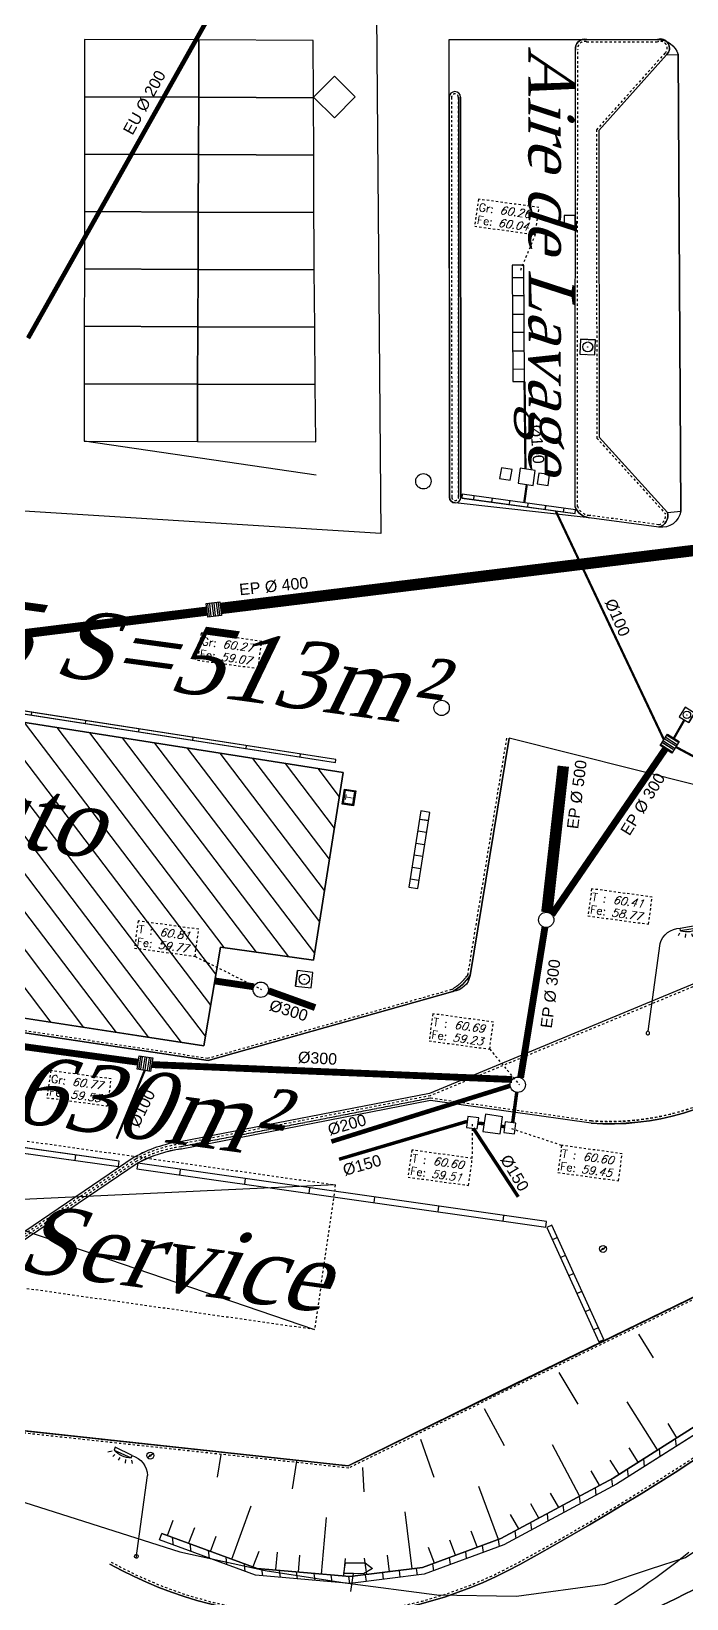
# Model space of a CAD drawing. Header units: metres. Extents: x 19 to 585, y 0 to 337.
# Drawn here: x 402.6 to 431.3, y 74.3 to 142.8 of the extents above; entities that cross this region are included whole.
import ezdxf
from ezdxf.enums import TextEntityAlignment as Align

# ---------------------------------------------------------------- set-up
doc = ezdxf.new("R2010")
doc.units = ezdxf.units.M
doc.header["$LTSCALE"] = 0.01
doc.linetypes.add('CACHE', pattern=[0.375, 0.25, -0.125])
doc.linetypes.add('FANTOME', pattern=[2.5, 1.25, -0.25, 0.25, -0.25, 0.25, -0.25])
for name, color, linetype in [('BATIMENTS', 1, 'Continuous'), ('DIA', 12, 'Continuous'), ('ECLAIRAGE', 2, 'Continuous'), ('HACHURES', 7, 'Continuous'), ('PARCELLES', 240, 'Continuous'), ('PARKINGS', 4, 'Continuous'), ('RESEAUX-EU-EP', 131, 'FANTOME'), ('SIGNALETIQUE', 2, 'Continuous'), ('TALUS', 2, 'Continuous'), ('Tempo_Doublon_Point', 7, 'Continuous'), ('TEXTES', 6, 'Continuous'), ('VOIRIES', 7, 'Continuous'), ('VOIRIES_temp', 7, 'Continuous')]:
    doc.layers.add(name, color=color, linetype=linetype)
doc.layers.add('CONTOURS', color=10, linetype='Continuous', plot=False)
doc.layers.add('CONTOURS3', color=40, linetype='Continuous', plot=False)
doc.styles.add('2', font='times.ttf', dxfattribs={"oblique": 18})
doc.styles.add('9', font='arial.ttf')
doc.styles.add('ROMANC', font='romanc')
doc.styles.add('ROMAND', font='romand')
doc.styles.add('ROMANS', font='romans')

# ---------------------------------------------------------------- blocks, each defined once
blk = doc.blocks.new('25')
for p, q in [((0.08, 0.06), (0.38, 0.32)), ((-0.08, -0.06), (-0.38, -0.32))]:
    blk.add_line(p, q)
for radius in [0.5, 0.1]:
    blk.add_circle((0, 0), radius)
blk = doc.blocks.new('14')
for p, q in [((0.105, 0.947), (0.105, 0.053)), ((0.263, 0.053), (0.263, 0.947)), ((0.421, 0.947), (0.421, 0.053)), ((0.579, 0.053), (0.579, 0.947)), ((0.737, 0.947), (0.737, 0.053)), ((0.895, 0.053), (0.895, 0.947))]:
    blk.add_line(p, q)
blk.add_lwpolyline([(1, 1), (1, 0), (0, 0), (0, 1)], close=True)
blk = doc.blocks.new('29')
at = {"color": 0}
for p, q in [((0.335, 0.963), (0.372, 0.947)), ((0.157, 0.905), (0.147, 0.879)), ((0.209, 0.905), (0.209, 0.874)), ((0.262, 0.916), (0.272, 0.89)), ((0.309, 0.937), (0.325, 0.916))]:
    blk.add_line(p, q, dxfattribs=at)
at = {"color": 0, "flags": 128}
blk.add_lwpolyline([(0.157, 0.947), (0.314, 1), (0.319, 0.974), (0.162, 0.926)], close=True, dxfattribs=at)
blk.add_lwpolyline([(0, 0.016), (0, 0.79, -0.333334), (0.157, 0.947)], format="xyb", dxfattribs=at)
at = {"color": 0}
for centre, radius, start, end in [((0.193, 1.11), 0.186, 260.531, 312.868), ((0, 0), 0.016, 89.996, 269.996), ((0, 0), 0.016, 270.004, 90.004)]:
    blk.add_arc(centre, radius, start, end, dxfattribs=at)
blk = doc.blocks.new('116')
blk.add_circle((0, 0), 0.5)
blk = doc.blocks.new('12')
blk.add_lwpolyline([(0, 0), (1, 0), (1, 1), (0, 1)], close=True)
blk = doc.blocks.new('18')
at = {"linetype": 'ByBlock'}
for p, q in [((0, 0), (0, 0.375)), ((1, 0), (1, 0.375))]:
    blk.add_line(p, q, dxfattribs=at)
at = {"flags": 128}
for points in [[(0, 0), (0, 1)], [(1, 0), (1, 1)]]:
    blk.add_lwpolyline(points, dxfattribs=at)
blk.add_lwpolyline([(0, 0), (1, 0), (1, 1), (0, 1)], close=True)
for radius in [0.33, 0.0125]:
    blk.add_circle((0.5, 0.5), radius)
blk = doc.blocks.new('22')
for points in [[(0, 1), (0, 0), (1, 0), (1, 1)], [(0.06, 0.89), (0.06, 0.11), (0.94, 0.11), (0.94, 0.89)]]:
    blk.add_lwpolyline(points, close=True)
at = {"style": 'ROMAND', "width": 0.9}
blk.add_text('T', height=0.6, dxfattribs=at).set_placement((0.5, 0.49), align=Align.MIDDLE)
blk = doc.blocks.new('11185$0$CAND_LABRE_1-20', base_point=(70, 3))
for p, q in [((100, 162), (98, 157)), ((100, 170), (130, 180)), ((101, 166), (100, 170)), ((131, 175), (101, 166)), ((110, 162), (110, 156)), ((120, 164), (122, 159)), ((129, 168), (132, 164)), ((130, 180), (131, 175)), ((134, 173), (141, 170)), ((70, 0), (70, 140))]:
    blk.add_line(p, q)
for centre, radius, start, end in [((105, 135), 35.355, 98.13, 171.87), ((106.842, 201.026), 35.51, 260.531, 312.868), ((70, 3), 3, 90, 270), ((70, 3), 3, 270, 90)]:
    blk.add_arc(centre, radius, start, end)
blk = doc.blocks.new('11185$0$SYP_00999')
for p, q in [((-0.25, 0.625), (-0.187, 1)), ((0.093, 0.625), (-0.25, 0.625)), ((-0.187, 1), (0.5, 1)), ((0, 0), (0.093, 0.625)), ((0.437, 0.625), (0.093, 0.625)), ((0.75, 0.812), (0.437, 0.625)), ((0.5, 1), (0.75, 0.812))]:
    blk.add_line(p, q)
blk = doc.blocks.new('Ct2')
blk.add_lwpolyline([(0, 0), (2.673, 0), (2.673, 1.195), (0, 1.195)], close=True)
at = {"style": 'ROMANC'}
for s, p in [('T :', (0.068, 0.678)), ('Fe:', (0.068, 0.12))]:
    blk.add_text(s, height=0.35, dxfattribs=at).set_placement(p)
at = {"style": 'ROMANS', "oblique": 18, "flags": 4}
for tag, p in [('TAMPON', (0.996, 0.678)), ('FE', (0.996, 0.118))]:
    blk.add_attdef(tag, p, '', height=0.35, dxfattribs=at)
blk = doc.blocks.new('Gt2')
blk.add_lwpolyline([(0, 0), (2.673, 0), (2.673, 1.195), (0, 1.195)], close=True)
at = {"style": 'ROMANC'}
for s, p in [('Gr:', (0.068, 0.678)), ('Fe:', (0.068, 0.12))]:
    blk.add_text(s, height=0.35, dxfattribs=at).set_placement(p)
at = {"style": 'ROMANS', "oblique": 18, "flags": 4}
for tag, p in [('TAMPON', (0.996, 0.678)), ('FE', (0.996, 0.118))]:
    blk.add_attdef(tag, p, '', height=0.35, dxfattribs=at)

msp = doc.modelspace()

# ---------------------------------------------------------------- hatches: boundary and pattern name
at = {"layer": 'HACHURES'}
h = msp.add_hatch(dxfattribs=at)
h.set_pattern_fill('_USER', color=256, angle=127.23401, style=0, pattern_type=0)
h.set_pattern_definition([(127.23401086, (48295.0689, -734406.4977), (-0.7961708868, -0.6050718296), [])])
h.paths.add_polyline_path([(396.5, 113.498), (397.119, 117.44), (380.921, 119.972), (379, 107.725), (394.904, 105.236), (394.264, 100.892), (410.181, 98.44), (410.9, 102.763), (414.975, 102.186), (416.269, 110.393)])

# ---------------------------------------------------------------- linework, layer by layer
at = {"layer": 'BATIMENTS'}
msp.add_lwpolyline([(410.181, 98.44), (394.264, 100.892), (394.904, 105.236), (379, 107.725), (380.921, 119.972), (397.119, 117.44), (396.5, 113.498), (416.269, 110.393), (414.975, 102.186), (410.9, 102.763)], close=True, dxfattribs=at)
at = {"layer": 'BATIMENTS', "linetype": 'CACHE'}
msp.add_lwpolyline([(415.012, 86.032), (381.737, 90.76), (382.648, 97.089), (415.923, 92.361)], close=True, dxfattribs=at)
at = {"layer": 'CONTOURS'}
msp.add_lwpolyline([(341.639, 173.882), (356.348, 173.882), (356.348, 184.183), (387.119, 184.183), (476.155, 172.831), (475.992, 168.614), (490.278, 167.803), (490.278, 138.125), (454.624, 119.148), (435.114, 119.21), (434.5, 145.519), (417.707, 145.314), (417.912, 120.848), (380.916, 123.165), (375.615, 92.26), (310.379, 94.419)], dxfattribs=at)
at = {"layer": 'CONTOURS3'}
msp.add_lwpolyline([(341.639, 173.882), (356.348, 173.882), (356.348, 184.183), (387.119, 184.183), (476.155, 172.831), (475.992, 168.614), (490.278, 167.803), (490.278, 138.125), (454.624, 119.148), (435.114, 119.21), (434.5, 145.519), (417.707, 145.314), (417.912, 120.848), (380.916, 123.165), (375.615, 92.26), (310.379, 94.419)], dxfattribs=at)
msp.add_lwpolyline([(420.899, 142.456), (430.009, 142.462, -0.328524), (430.911, 141.799), (431.034, 121.825, -0.41118), (430.067, 121.133), (427.018, 121.542), (421.164, 122.191, -0.407824), (420.913, 122.435)], format="xyb", close=True, dxfattribs=at)
msp.add_lwpolyline([(410.181, 98.44), (394.264, 100.892), (394.904, 105.236), (379, 107.725), (380.921, 119.972), (397.119, 117.44), (396.5, 113.498), (416.269, 110.393), (414.975, 102.186), (410.9, 102.763)], close=True, dxfattribs=at)
at = {"layer": 'CONTOURS3', "linetype": 'CACHE'}
msp.add_lwpolyline([(415.012, 86.032), (381.737, 90.76), (382.648, 97.089), (415.923, 92.361)], close=True, dxfattribs=at)
at = {"layer": 'DIA', "flags": 128}
for points in [[(420.899, 142.456), (430.009, 142.462, -0.328524), (430.911, 141.799), (431.034, 121.825, -0.41118), (430.067, 121.133), (427.018, 121.542), (421.164, 122.191, -0.407824), (420.913, 122.435)], [(366.859, 104.507, 0.40871), (358.184, 98.297), (356.33, 88.482), (361.119, 86.844), (373.538, 84.704), (395.015, 82.389), (416.491, 80.073), (443.818, 93.418), (446.885, 103.498), (439.996, 107.765), (423.522, 111.894), (421.815, 101.521, -0.3409), (421.067, 100.823), (410.364, 97.801), (394.207, 100.242)]]:
    msp.add_lwpolyline(points, format="xyb", close=True, dxfattribs=at)
msp.add_lwpolyline([(378.314, 103.349), (410.181, 98.44), (410.9, 102.763), (414.975, 102.186), (416.269, 110.393), (396.5, 113.498), (397.119, 117.44), (380.923, 119.981), (378.314, 103.349)], close=True, dxfattribs=at)
at = {"layer": 'HACHURES', "flags": 128}
for points in [[(382.648, 97.089), (415.012, 86.032)], [(415.923, 92.361), (381.737, 90.76)]]:
    msp.add_lwpolyline(points, dxfattribs=at)
at = {"layer": 'PARCELLES'}
msp.add_lwpolyline([(355.679, 85.192), (380.975, 82.981), (389.211, 81.528), (401.393, 78.769), (409.128, 76.31), (412.861, 75.496), (416.35, 74.948), (420.357, 74.43), (423.839, 74.371), (427.712, 74.898), (429.705, 75.564), (431.239, 76.064), (437.23, 80.114)], dxfattribs=at)
at = {"layer": 'PARKINGS'}
for points in [[(409.96, 142.44), (404.958, 142.459), (404.957, 139.95), (409.95, 139.93)], [(414.961, 142.42), (409.96, 142.44), (409.95, 139.93), (414.969, 139.911)], [(409.95, 139.93), (404.957, 139.95), (404.955, 137.44), (409.94, 137.421)], [(414.969, 139.911), (409.95, 139.93), (409.94, 137.421), (414.978, 137.402)], [(409.94, 137.421), (404.955, 137.44), (404.953, 134.931), (409.931, 134.912)], [(414.978, 137.402), (409.94, 137.421), (409.931, 134.912), (414.986, 134.892)], [(409.931, 134.912), (404.953, 134.931), (404.951, 132.422), (409.921, 132.403)], [(414.986, 134.892), (409.931, 134.912), (409.921, 132.403), (415.001, 132.383), (414.991, 133.442)], [(409.921, 132.403), (404.951, 132.422), (404.949, 129.913), (409.911, 129.893)], [(415.001, 132.383), (409.921, 132.403), (409.911, 129.893), (415.024, 129.874)], [(409.911, 129.893), (404.949, 129.913), (404.947, 127.403), (409.902, 127.384)], [(415.024, 129.874), (409.911, 129.893), (409.902, 127.384), (415.047, 127.364)], [(409.902, 127.384), (404.947, 127.403), (404.946, 124.894), (404.947, 124.894), (409.892, 124.875)], [(415.047, 127.364), (409.902, 127.384), (409.892, 124.875), (415.07, 124.855)]]:
    msp.add_lwpolyline(points, close=True, dxfattribs=at)
at = {"layer": 'RESEAUX-EU-EP', "flags": 128}
for points, const_width in [([(402.489, 129.394), (417.04, 155.249)], 0.2), ([(424.196, 127.496), (424.236, 123.67)], 0.1), ([(424.294, 122.99), (424.184, 122.211)], 0.1), ([(425.56, 121.833), (430.291, 111.828)], 0.1), ([(410.909, 117.572), (436.267, 120.68)], 0.5), ([(372.65, 112.802), (410.315, 117.455)], 0.4), ([(431.184, 112.697), (430.728, 111.901)], 0.1), ([(430.353, 111.427), (425.391, 104.175)], 0.3), ([(430.805, 111.517), (434.309, 109.646)], 0.1), ([(425.173, 104.282), (425.891, 110.673)], 0.5), ([(425.085, 103.619), (424.024, 97.049)], 0.3), ([(412.354, 101.026), (410.653, 101.279)], 0.3), ([(412.996, 100.851), (415.038, 100.114)], 0.3), ([(407.306, 97.724), (393.518, 99.606)], 0.3), ([(407.589, 97.364), (406.36, 94.379)], 0.1), ([(407.895, 97.621), (423.655, 96.969)], 0.3), ([(423.566, 96.695), (415.749, 94.254)], 0.2), ([(423.854, 96.407), (423.676, 95.075)], 0.15), ([(421.687, 95.137), (416.084, 93.48)], 0.15), ([(421.953, 94.838), (423.921, 91.836)], 0.15), ([(422.161, 95.061), (422.427, 95.034)], 0.15), ([(423.175, 94.934), (423.319, 94.898)], 0.15)]:
    msp.add_lwpolyline(points, dxfattribs=dict(at, const_width=const_width))
for points in [[(424.665, 133.929), (423.976, 132.271)], [(409.79, 102.357), (412.699, 100.907)], [(422.673, 98.297), (423.968, 96.74)], [(421.912, 93.521), (421.922, 95.029)], [(425.817, 94.085), (423.532, 94.845)]]:
    msp.add_lwpolyline(points, dxfattribs=at)
at = {"layer": 'TALUS'}
msp.add_lwpolyline([(445.864, 92.934), (439.736, 87.595), (433.565, 83.022), (428.064, 79.53), (423.161, 76.89), (419.733, 75.623), (416.564, 75.224), (412.502, 75.583), (408.332, 77.11)], dxfattribs=at)
at = {"layer": 'TALUS', "flags": 128}
for points in [[(429.84, 84.802), (429.191, 85.824)], [(426.534, 82.77), (425.716, 84.147)], [(423.322, 80.945), (422.443, 82.568)], [(430.009, 80.765), (428.677, 82.871)], [(430.854, 81.301), (430.468, 81.916)], [(420.248, 79.563), (419.656, 81.223)], [(426.598, 78.762), (425.417, 80.99)], [(410.769, 79.579), (410.925, 80.574)], [(414.047, 79.067), (414.235, 80.27)], [(428.331, 79.701), (427.942, 80.323)], [(429.165, 80.23), (428.773, 80.856)], [(417.188, 78.932), (417.119, 80.005)], [(427.469, 79.225), (427.103, 79.856)], [(423.06, 76.855), (422.197, 79.169)], [(425.694, 78.254), (425.337, 78.87)], [(411.397, 75.991), (412.248, 78.329)], [(424.826, 77.787), (424.467, 78.407)], [(408.582, 77.021), (408.836, 77.697)], [(415.312, 75.334), (415.537, 77.816)], [(419.283, 75.567), (418.977, 78.058)], [(423.947, 77.315), (423.581, 77.947)], [(409.523, 76.699), (409.777, 77.375)], [(410.462, 76.33), (410.709, 76.989)], [(421.181, 76.157), (420.924, 76.823)], [(422.128, 76.53), (421.866, 77.212)], [(412.338, 75.669), (412.591, 76.345)], [(413.321, 75.535), (413.393, 76.3)], [(414.306, 75.424), (414.376, 76.166)], [(418.297, 75.442), (418.202, 76.161)], [(420.254, 75.817), (419.992, 76.498)], [(416.302, 75.257), (416.375, 76.023)], [(417.295, 75.316), (417.2, 76.039)]]:
    msp.add_lwpolyline(points, dxfattribs=at)
at = {"layer": 'Tempo_Doublon_Point'}
msp.add_lwpolyline([(355.679, 85.192), (380.975, 82.981), (389.211, 81.528), (401.393, 78.769), (409.128, 76.31), (412.861, 75.496), (416.35, 74.948), (420.357, 74.43), (423.839, 74.371), (427.712, 74.898), (429.705, 75.564), (431.239, 76.064), (437.23, 80.114)], dxfattribs=at)
at = {"layer": 'VOIRIES'}
for p, q in [((430.405, 141.792), (430.911, 141.799)), ((431.034, 121.825), (430.911, 141.799)), ((415.084, 123.398), (404.946, 124.894)), ((430.441, 121.768), (431.034, 121.825))]:
    msp.add_line(p, q, dxfattribs=at)
for points in [[(426.421, 141.992, -0.5339), (426.92, 142.46), (430.009, 142.462, -0.797639), (430.405, 141.792), (427.438, 138.475), (427.455, 125.057), (430.441, 121.768, -0.43809), (430.067, 121.133), (427.018, 121.542, -0.281889), (426.412, 122.013)], [(435.45, 101.273), (440.048, 106.166, 0.810141), (438.422, 108.046), (432.23, 101.41), (420.044, 96.354), (409.146, 94.246, 0.096541), (407.134, 93.569, -2.157716)], [(446.885, 103.498, -0.196117), (448.275, 105.608, -0.765), (453.656, 99.051), (446.698, 92.11, -0.062), (423.983, 75.76, -0.259), (406.07, 75.772)], [(407.302, 93.32), (402.514, 90.079), (399.681, 88.174), (396.64, 86.151, -0.166174), (394.431, 85.477), (385.188, 86.783)], [(407.134, 93.569), (402.346, 90.327), (399.515, 88.424), (396.474, 86.401, -0.130234), (394.473, 85.774), (385.23, 87.08)]]:
    msp.add_lwpolyline(points, format="xyb", dxfattribs=at)
at = {"layer": 'VOIRIES', "flags": 128}
for points in [[(426.412, 122.013), (426.421, 141.992)], [(421.815, 101.521), (423.522, 111.894)], [(410.364, 97.801), (421.067, 100.823)], [(394.207, 100.242), (410.364, 97.801)], [(427.109, 95.055), (420.085, 96.048), (409.193, 93.929)], [(430.786, 81.257), (430.826, 80.927)], [(429.392, 80.373), (429.431, 80.042)], [(430.129, 80.485), (430.089, 80.814)], [(428.734, 79.6), (428.694, 79.93)], [(427.331, 78.795), (427.292, 79.114)], [(427.997, 79.493), (428.035, 79.174)], [(425.921, 78.035), (425.883, 78.355)], [(426.588, 78.735), (426.626, 78.414)], [(424.512, 77.276), (424.473, 77.596)], [(425.178, 77.975), (425.217, 77.655)], [(408.79, 76.942), (408.83, 76.607)], [(423.099, 76.546), (423.062, 76.853)], [(423.769, 77.217), (423.808, 76.896)], [(409.616, 76.32), (409.575, 76.654)], [(410.361, 76.366), (410.401, 76.032)], [(421.662, 76.015), (421.625, 76.322)], [(422.344, 76.587), (422.38, 76.281)], [(411.187, 75.744), (411.146, 76.079)], [(411.931, 75.791), (411.973, 75.456)], [(412.747, 75.259), (412.71, 75.564)], [(413.469, 75.497), (413.505, 75.192)], [(414.264, 75.126), (414.228, 75.429)], [(418.759, 75.197), (418.723, 75.496)], [(419.462, 75.588), (419.498, 75.291)], [(420.225, 75.484), (420.188, 75.79)], [(420.907, 76.056), (420.944, 75.75)], [(414.986, 75.363), (415.023, 75.059)], [(415.782, 74.991), (415.745, 75.296)], [(416.503, 75.229), (416.541, 74.924)], [(417.28, 75.011), (417.244, 75.309)], [(417.983, 75.402), (418.019, 75.104)]]:
    msp.add_lwpolyline(points, dxfattribs=at)
at = {"layer": 'VOIRIES', "linetype": 'CACHE'}
for points in [[(426.52, 142.009, -0.544965), (426.908, 142.36), (430.026, 142.362, -0.822979), (430.334, 141.862), (427.338, 138.513), (427.355, 125.018), (430.351, 121.718, -0.410223), (430.062, 121.235), (427.03, 121.641, -0.282315), (426.506, 122.048, -0.282315)], [(435.377, 101.341), (439.971, 106.231, 0.802812), (438.484, 107.966), (432.289, 101.326), (420.073, 96.258), (409.163, 94.147, 0.096677), (407.183, 93.482, 0.096677)], [(446.983, 103.478, -0.195403), (448.324, 105.521, -0.763403), (453.58, 99.116), (446.629, 92.182, -0.061996), (423.934, 75.848, -0.259), (406.119, 75.859, -0.259)], [(407.246, 93.403), (402.458, 90.162), (399.626, 88.257), (396.583, 86.233, -0.165922), (394.44, 85.577), (385.202, 86.882)], [(407.19, 93.486), (402.402, 90.244), (399.571, 88.341), (396.528, 86.317, -0.130874), (394.468, 85.674), (385.216, 86.981)]]:
    msp.add_lwpolyline(points, format="xyb", dxfattribs=at)
at = {"layer": 'VOIRIES', "linetype": 'CACHE', "flags": 128}
for points in [[(426.512, 122.013), (426.521, 141.992)], [(421.717, 101.537), (423.423, 111.91)], [(410.336, 97.898), (421.04, 100.919)], [(394.222, 100.34), (410.378, 97.9)], [(427.123, 95.154), (420.082, 96.15), (409.174, 94.027)]]:
    msp.add_lwpolyline(points, dxfattribs=at)
at = {"layer": 'VOIRIES', "flags": 128}
msp.add_lwpolyline([(415.884, 139.034), (416.791, 139.943), (415.882, 140.85), (414.975, 139.941)], close=True, dxfattribs=at)
at = {"layer": 'VOIRIES'}
msp.add_lwpolyline([(421.401, 139.938, 0.958015), (420.901, 139.938), (420.913, 122.435, 0.978371), (421.413, 122.435)], format="xyb", close=True, dxfattribs=at)
at = {"layer": 'VOIRIES', "linetype": 'CACHE'}
msp.add_lwpolyline([(421.301, 139.936, 0.946134), (421.001, 139.935), (421.013, 122.436, 0.972166), (421.313, 122.437)], format="xyb", close=True, dxfattribs=at)
at = {"layer": 'VOIRIES', "linetype": 'CACHE', "flags": 128}
for points in [[(421.732, 101.577, -0.115651), (421.018, 100.91, -0.115651)], [(434.693, 97.424, -0.18239), (427.116, 95.154, -0.18239)], [(409.18, 94.028, 0.089807), (407.255, 93.408, 0.089807)]]:
    msp.add_lwpolyline(points, format="xyb", dxfattribs=at)
at = {"layer": 'VOIRIES', "flags": 128}
for points in [[(421.815, 101.521, -0.115651), (421.067, 100.823, -0.749461)], [(434.754, 97.344, -0.18239), (427.109, 95.055, -0.793605)], [(409.193, 93.929, 0.089807), (407.302, 93.32, -2.157716)], [(433.363, 75.612, -0.07), (421.199, 70.795, 0.094), (431.378, 76.295)], [(441.509, 75.788, -0.115), (422.856, 66.611, -0.109), (413.607, 67.281)]]:
    msp.add_lwpolyline(points, format="xyb", dxfattribs=at)
at = {"layer": 'VOIRIES', "linetype": 'CACHE'}
msp.add_lwpolyline([(444.055, 93.872), (443.901, 93.347), (426.502, 84.866), (423.817, 83.571), (416.509, 79.971), (373.525, 84.605), (361.094, 86.747), (356.287, 88.391), (351.858, 91.213)], dxfattribs=at)
at = {"layer": 'VOIRIES'}
for points in [[(443.959, 93.9), (443.818, 93.418), (426.458, 84.956), (423.773, 83.661), (416.491, 80.073), (373.538, 84.704), (361.119, 86.844), (356.33, 88.482), (351.912, 91.297)], [(433.735, 82.775), (428.215, 79.272), (423.285, 76.615), (419.805, 75.33), (416.57, 74.922), (412.436, 75.287), (408.229, 76.829), (408.332, 77.11), (412.502, 75.583), (416.564, 75.224), (419.733, 75.623), (423.161, 76.89), (428.064, 79.53), (433.565, 83.022)]]:
    msp.add_lwpolyline(points, dxfattribs=at)
at = {"layer": 'VOIRIES_temp'}
for p, q in [((426.412, 122.013), (426.421, 141.992)), ((426.92, 142.46), (430.009, 142.462)), ((430.405, 141.792), (427.438, 138.475)), ((430.405, 141.792), (430.911, 141.799)), ((431.034, 121.825), (430.911, 141.799)), ((415.882, 140.85), (414.975, 139.941)), ((416.791, 139.943), (415.882, 140.85)), ((415.884, 139.034), (414.975, 139.941)), ((415.884, 139.034), (416.791, 139.943)), ((420.901, 139.938), (420.913, 122.435)), ((421.301, 139.936), (421.313, 122.437)), ((421.401, 139.938), (421.413, 122.435)), ((427.438, 138.475), (427.455, 125.057)), ((426.404, 134.762), (425.928, 134.761)), ((425.928, 134.761), (425.928, 134.285)), ((426.405, 134.285), (426.404, 134.762)), ((425.928, 134.285), (426.405, 134.285)), ((424.166, 132.589), (423.661, 132.586)), ((423.661, 132.586), (423.69, 127.493)), ((424.196, 127.496), (424.166, 132.589)), ((423.691, 132.051), (424.143, 132.054)), ((424.147, 131.249), (423.695, 131.247)), ((423.7, 130.442), (424.152, 130.445)), ((424.157, 129.64), (423.705, 129.637)), ((426.644, 129.352), (426.618, 128.695)), ((427.3, 129.327), (426.644, 129.352)), ((426.644, 129.352), (427.3, 129.327)), ((427.275, 128.67), (427.3, 129.327)), ((423.709, 128.833), (424.162, 128.835)), ((426.618, 128.695), (427.275, 128.67)), ((426.618, 128.695), (427.275, 128.67)), ((424.166, 128.031), (423.714, 128.028)), ((423.69, 127.493), (424.196, 127.496)), ((415.084, 123.398), (404.946, 124.894)), ((427.455, 125.057), (430.441, 121.768)), ((423.182, 123.729), (423.103, 123.258)), ((423.652, 123.65), (423.182, 123.729)), ((423.573, 123.18), (423.652, 123.65)), ((424.003, 123.703), (423.91, 123.045)), ((424.662, 123.609), (424.003, 123.703)), ((424.568, 122.951), (424.662, 123.609)), ((424.814, 123.496), (424.745, 123.019)), ((425.291, 123.427), (424.814, 123.496)), ((425.222, 122.95), (425.291, 123.427)), ((423.103, 123.258), (423.573, 123.18)), ((423.91, 123.045), (424.568, 122.951)), ((424.745, 123.019), (425.222, 122.95)), ((421.473, 122.572), (421.45, 122.403)), ((421.45, 122.403), (426.407, 121.721)), ((426.43, 121.889), (421.473, 122.572)), ((421.972, 122.341), (421.993, 122.491)), ((422.776, 122.383), (422.755, 122.233)), ((423.538, 122.125), (423.559, 122.275)), ((424.342, 122.168), (424.322, 122.017)), ((425.105, 121.909), (425.125, 122.06)), ((425.909, 121.952), (425.888, 121.801)), ((426.407, 121.721), (426.43, 121.889)), ((430.067, 121.133), (427.018, 121.542)), ((430.441, 121.768), (431.034, 121.825)), ((410.273, 117.788), (410.873, 117.862)), ((410.348, 117.188), (410.273, 117.788)), ((410.34, 117.764), (410.407, 117.227)), ((410.948, 117.262), (410.348, 117.188)), ((410.502, 117.239), (410.435, 117.775)), ((410.53, 117.787), (410.597, 117.251)), ((410.691, 117.263), (410.624, 117.799)), ((410.719, 117.811), (410.786, 117.275)), ((410.881, 117.286), (410.814, 117.823)), ((410.873, 117.862), (410.948, 117.262)), ((401.077, 113.147), (415.929, 110.84)), ((415.949, 110.969), (401.097, 113.276)), ((431.214, 113.256), (430.956, 112.837)), ((431.214, 113.256), (430.956, 112.837)), ((431.633, 112.998), (431.214, 113.256)), ((402.638, 112.912), (402.656, 113.027)), ((405.002, 112.662), (404.984, 112.547)), ((430.956, 112.837), (431.376, 112.579)), ((407.331, 112.183), (407.349, 112.298)), ((409.695, 111.933), (409.677, 111.818)), ((421.815, 101.521), (423.522, 111.894)), ((430.127, 111.571), (430.45, 112.078)), ((430.29, 111.767), (430.743, 111.479)), ((430.794, 111.559), (430.341, 111.847)), ((430.392, 111.928), (430.845, 111.639)), ((430.896, 111.719), (430.443, 112.008)), ((430.45, 112.078), (430.957, 111.755)), ((430.957, 111.755), (430.634, 111.248)), ((412.024, 111.454), (412.042, 111.569)), ((414.388, 111.204), (414.37, 111.089)), ((430.634, 111.248), (430.127, 111.571)), ((430.188, 111.607), (430.641, 111.319)), ((430.692, 111.399), (430.239, 111.687)), ((415.929, 110.84), (415.949, 110.969)), ((416.226, 109.018), (416.325, 109.665)), ((416.718, 108.943), (416.226, 109.018)), ((416.286, 109.046), (416.374, 109.62)), ((416.668, 108.988), (416.286, 109.046)), ((416.325, 109.665), (416.817, 109.59)), ((416.374, 109.62), (416.756, 109.562)), ((416.756, 109.562), (416.668, 108.988)), ((416.817, 109.59), (416.718, 108.943)), ((419.658, 108.713), (419.135, 105.383)), ((419.53, 105.321), (420.053, 108.651)), ((419.624, 108.36), (419.977, 108.304)), ((420.053, 108.651), (419.658, 108.713)), ((419.895, 107.778), (419.541, 107.834)), ((419.459, 107.308), (419.812, 107.252)), ((419.73, 106.726), (419.376, 106.782)), ((419.564, 105.674), (419.211, 105.729)), ((419.293, 106.255), (419.647, 106.2)), ((419.135, 105.383), (419.53, 105.321)), ((414.267, 101.734), (414.185, 101.054)), ((414.185, 101.054), (414.267, 101.734)), ((414.946, 101.652), (414.267, 101.734)), ((414.865, 100.973), (414.946, 101.652)), ((414.865, 100.973), (414.946, 101.652)), ((410.364, 97.801), (421.067, 100.823)), ((414.185, 101.054), (414.865, 100.973)), ((432.23, 101.41), (420.044, 96.354)), ((394.207, 100.242), (410.364, 97.801)), ((407.259, 97.414), (407.349, 98.005)), ((407.849, 97.324), (407.259, 97.414)), ((407.406, 97.964), (407.325, 97.436)), ((407.349, 98.005), (407.94, 97.914)), ((407.419, 97.422), (407.5, 97.95)), ((407.593, 97.935), (407.512, 97.407)), ((407.605, 97.393), (407.686, 97.921)), ((407.78, 97.907), (407.699, 97.379)), ((407.792, 97.364), (407.873, 97.892)), ((407.94, 97.914), (407.849, 97.324)), ((420.044, 96.354), (409.146, 94.246)), ((420.085, 96.048), (409.193, 93.929)), ((427.109, 95.055), (420.085, 96.048)), ((388.273, 95.72), (406.44, 93.164)), ((406.474, 93.404), (388.307, 95.959)), ((421.715, 95.352), (421.654, 94.876)), ((422.19, 95.291), (421.715, 95.352)), ((422.13, 94.815), (422.19, 95.291)), ((422.486, 95.449), (422.379, 94.701)), ((423.234, 95.341), (422.486, 95.449)), ((423.126, 94.594), (423.234, 95.341)), ((421.654, 94.876), (422.13, 94.815)), ((422.379, 94.701), (423.126, 94.594)), ((423.346, 95.116), (423.288, 94.645)), ((423.288, 94.645), (423.759, 94.586)), ((423.817, 95.057), (423.346, 95.116)), ((423.759, 94.586), (423.817, 95.057)), ((407.134, 93.569), (402.346, 90.327)), ((407.302, 93.32), (402.514, 90.079)), ((404.565, 93.659), (404.534, 93.445)), ((406.44, 93.164), (406.474, 93.404)), ((407.284, 93.303), (407.249, 93.057)), ((425.158, 90.757), (407.284, 93.303)), ((443.818, 93.418), (426.458, 84.956)), ((407.249, 93.057), (425.123, 90.511)), ((409.128, 92.803), (409.159, 93.023)), ((411.983, 92.62), (411.952, 92.4)), ((414.776, 91.998), (414.807, 92.218)), ((417.631, 91.816), (417.6, 91.596)), ((420.424, 91.193), (420.455, 91.414)), ((423.279, 91.011), (423.248, 90.791)), ((425.123, 90.511), (425.158, 90.757)), ((425.389, 90.594), (425.174, 90.496)), ((425.174, 90.496), (427.445, 85.495)), ((427.66, 85.593), (425.389, 90.594)), ((425.424, 89.976), (425.616, 90.064)), ((425.975, 89.274), (425.783, 89.186)), ((427.602, 89.541), (427.508, 89.467)), ((427.65, 89.578), (427.744, 89.652)), ((426.142, 88.396), (426.334, 88.483)), ((426.693, 87.693), (426.5, 87.606)), ((426.859, 86.816), (427.052, 86.903)), ((427.41, 86.113), (427.218, 86.026)), ((427.445, 85.495), (427.66, 85.593)), ((416.491, 80.073), (373.538, 84.704)), ((426.458, 84.956), (423.773, 83.661)), ((423.773, 83.661), (416.491, 80.073)), ((428.064, 79.53), (433.565, 83.022)), ((433.735, 82.775), (428.215, 79.272)), ((430.786, 81.257), (430.826, 80.927)), ((407.809, 80.5), (407.715, 80.425)), ((407.857, 80.536), (407.951, 80.61)), ((429.392, 80.373), (429.431, 80.042)), ((430.129, 80.485), (430.089, 80.814)), ((423.161, 76.89), (428.064, 79.53)), ((428.734, 79.6), (428.694, 79.93)), ((428.215, 79.272), (423.285, 76.615)), ((427.331, 78.795), (427.292, 79.114)), ((427.997, 79.493), (428.035, 79.174)), ((425.921, 78.035), (425.883, 78.355)), ((426.588, 78.735), (426.626, 78.414)), ((424.512, 77.276), (424.473, 77.596)), ((425.178, 77.975), (425.217, 77.655)), ((408.229, 76.829), (408.332, 77.11)), ((412.436, 75.287), (408.229, 76.829)), ((408.332, 77.11), (412.502, 75.583)), ((408.79, 76.942), (408.83, 76.607)), ((419.733, 75.623), (423.161, 76.89)), ((423.099, 76.546), (423.062, 76.853)), ((423.769, 77.217), (423.808, 76.896)), ((409.616, 76.32), (409.575, 76.654)), ((410.361, 76.366), (410.401, 76.032)), ((423.285, 76.615), (419.805, 75.33)), ((421.662, 76.015), (421.625, 76.322)), ((422.344, 76.587), (422.38, 76.281)), ((411.187, 75.744), (411.146, 76.079)), ((411.931, 75.791), (411.973, 75.456)), ((412.502, 75.583), (416.564, 75.224)), ((412.747, 75.259), (412.71, 75.564)), ((413.469, 75.497), (413.505, 75.192)), ((414.264, 75.126), (414.228, 75.429)), ((416.564, 75.224), (419.733, 75.623)), ((418.759, 75.197), (418.723, 75.496)), ((419.462, 75.588), (419.498, 75.291)), ((420.225, 75.484), (420.188, 75.79)), ((420.907, 76.056), (420.944, 75.75)), ((416.57, 74.922), (412.436, 75.287)), ((414.986, 75.363), (415.023, 75.059)), ((415.782, 74.991), (415.745, 75.296)), ((416.503, 75.229), (416.541, 74.924)), ((419.805, 75.33), (416.57, 74.922)), ((417.28, 75.011), (417.244, 75.309)), ((417.983, 75.402), (418.019, 75.104))]:
    msp.add_line(p, q, dxfattribs=at)
at = {"layer": 'VOIRIES_temp', "linetype": 'CACHE'}
for p, q in [((426.512, 122.013), (426.521, 141.992)), ((426.908, 142.36), (430.026, 142.362)), ((430.334, 141.862), (427.338, 138.513)), ((421.001, 139.935), (421.013, 122.436)), ((427.338, 138.513), (427.355, 125.018)), ((427.355, 125.018), (430.351, 121.718)), ((430.062, 121.235), (427.03, 121.641)), ((421.717, 101.537), (423.423, 111.91)), ((410.336, 97.898), (421.04, 100.919)), ((432.289, 101.326), (420.073, 96.258)), ((394.222, 100.34), (410.378, 97.9)), ((420.073, 96.258), (409.163, 94.147)), ((420.082, 96.15), (409.174, 94.027)), ((427.123, 95.154), (420.082, 96.15)), ((407.19, 93.486), (402.402, 90.244)), ((407.246, 93.403), (402.458, 90.162)), ((443.901, 93.347), (426.502, 84.866)), ((416.509, 79.971), (373.525, 84.605)), ((426.502, 84.866), (423.817, 83.571)), ((423.817, 83.571), (416.509, 79.971))]:
    msp.add_line(p, q, dxfattribs=at)
at = {"layer": 'VOIRIES_temp', "linetype": 'ByBlock'}
for p, q in [((426.644, 129.352), (426.89, 129.343)), ((426.618, 128.695), (426.865, 128.686)), ((431.214, 113.256), (431.117, 113.099)), ((414.185, 101.054), (414.216, 101.309)), ((414.865, 100.973), (414.895, 101.227))]:
    msp.add_line(p, q, dxfattribs=at)
at = {"layer": 'VOIRIES_temp'}
for centre, radius in [((426.959, 129.011), 0.217), ((426.959, 129.011), 0.00821), ((419.772, 123.134), 0.335), ((420.571, 113.225), 0.335), ((431.295, 112.918), 0.162), ((425.144, 103.949), 0.335), ((414.566, 101.353), 0.226), ((412.664, 100.897), 0.335), ((414.566, 101.353), 0.00855), ((423.898, 96.739), 0.335), ((427.626, 89.559), 0.15), ((427.626, 89.559), 0.03), ((407.833, 80.518), 0.15), ((407.833, 80.518), 0.03)]:
    msp.add_circle(centre, radius, dxfattribs=at)
for centre, radius, start, end in [((426.827, 142.059), 0.412, 76.95963, 189.3506), ((430.131, 142.082), 0.4, 313.42449, 107.73347), ((421.151, 139.927), 0.25, 2.49889, 177.5853), ((421.163, 122.441), 0.25, 181.29485, 358.78934), ((427.1, 122.272), 0.734, 200.5891, 263.55941), ((429.961, 121.623), 0.501, 282.18663, 16.81764), ((419.953, 102.767), 2.241, 299.81626, 326.20426), ((427.897, 106.33), 11.303, 266.00173, 307.34785), ((409.877, 88.744), 5.55, 97.565, 119.6221), ((409.93, 88.403), 5.576, 97.59075, 118.11801), ((369.669, 175.178), 113.287, 298.64869, 312.83988), ((411.79, 100.376), 31.042, 287.64477, 309.12486), ((415.037, 91.896), 18.45, 240.9218, 299.00394), ((410.16, 116.432), 46.953, 283.59845, 299.61514), ((412.495, 111.214), 45.791, 283.07734, 309.31813)]:
    msp.add_arc(centre, radius, start, end, dxfattribs=at)
at = {"layer": 'VOIRIES_temp', "linetype": 'CACHE'}
for centre, radius, start, end in [((426.827, 142.059), 0.312, 74.99521, 189.3506), ((430.131, 142.082), 0.3, 312.68676, 110.50137), ((421.151, 139.927), 0.15, 3.213, 176.87119), ((421.163, 122.441), 0.15, 181.65929, 358.42491), ((427.1, 122.272), 0.634, 200.5891, 263.64988), ((429.961, 121.623), 0.401, 284.54729, 13.7655), ((419.953, 102.767), 2.141, 299.81626, 326.20426), ((427.897, 106.33), 11.203, 266.00173, 307.34785), ((409.877, 88.744), 5.45, 97.53406, 119.6221), ((409.93, 88.403), 5.676, 97.59075, 118.11801), ((369.667, 175.18), 113.189, 298.64854, 312.8388), ((415.037, 91.896), 18.35, 240.9218, 299.00394)]:
    msp.add_arc(centre, radius, start, end, dxfattribs=at)

# ---------------------------------------------------------------- block references
at = {"layer": 'ECLAIRAGE'}
for name, p, xscale, yscale, zscale, rotation in [('29', (429.585, 98.997), 4.999999999999959, 4.999999999999959, 5, 352.2340108584657), ('11185$0$CAND_LABRE_1-20', (407.224, 76.113), -0.02599999995460458, 0.02599999995460458, 0.02600000000001046, 352.234010858903)]:
    msp.add_blockref(name, p, dxfattribs=dict(at, xscale=xscale, yscale=yscale, zscale=zscale, rotation=rotation))
at = {"layer": 'RESEAUX-EU-EP'}
ref = msp.add_blockref('Gt2', (422.016, 134.29), dxfattribs=dict(at, rotation=352.2340108679559))
ref.add_attrib('TAMPON', '60.26', (423.094, 134.827), dxfattribs={"layer": '0', "linetype": 'Continuous', "height": 0.35, "rotation": 352.23401, "style": 'ROMANS', "oblique": 18, "flags": 4})
ref.add_attrib('FE', '60.04', (423.019, 134.272), dxfattribs={"layer": '0', "linetype": 'Continuous', "height": 0.35, "rotation": 352.23401, "style": 'ROMANS', "oblique": 18, "flags": 4})
ref = msp.add_blockref('Gt2', (409.898, 115.31), dxfattribs=dict(at, rotation=352.2340108679559))
ref.add_attrib('TAMPON', '60.27', (410.976, 115.848), dxfattribs={"layer": '0', "linetype": 'Continuous', "height": 0.35, "rotation": 352.23401, "style": 'ROMANS', "oblique": 18, "flags": 4})
ref.add_attrib('FE', '59.07', (410.9, 115.293), dxfattribs={"layer": '0', "linetype": 'Continuous', "height": 0.35, "rotation": 352.23401, "style": 'ROMANS', "oblique": 18, "flags": 4})
at = {"layer": 'RESEAUX-EU-EP', "rotation": 352.2340108679559}
for p, values in [((426.967, 104.126), {'FE': '58.77', 'TAMPON': '60.41'}), ((407.141, 102.718), {'FE': '59.77', 'TAMPON': '60.81'}), ((420.024, 98.658), {'FE': '59.23', 'TAMPON': '60.69'}), ((425.655, 92.901), {'FE': '59.45', 'TAMPON': '60.60'}), ((419.101, 92.698), {'FE': '59.51', 'TAMPON': '60.60'})]:
    msp.add_blockref('Ct2', p, dxfattribs=at).add_auto_attribs(values)
at = {"layer": 'RESEAUX-EU-EP'}
ref = msp.add_blockref('Gt2', (403.317, 96.172), dxfattribs=dict(at, rotation=352.2340108679559))
ref.add_attrib('TAMPON', '60.77', (404.395, 96.71), dxfattribs={"layer": '0', "linetype": 'Continuous', "height": 0.35, "rotation": 352.23401, "style": 'ROMANS', "oblique": 18, "flags": 4})
ref.add_attrib('FE', '59.53', (404.319, 96.155), dxfattribs={"layer": '0', "linetype": 'Continuous', "height": 0.35, "rotation": 352.23401, "style": 'ROMANS', "oblique": 18, "flags": 4})
at = {"layer": 'SIGNALETIQUE', "xscale": 1.249999999989068, "yscale": 1.24999999999999, "zscale": 1.25, "rotation": 359.7926509523377}
msp.add_blockref('11185$0$SYP_00999', (416.602, 74.574), dxfattribs=at)
at = {"layer": 'VOIRIES'}
for name, p, xscale, yscale, zscale, rotation in [('12', (426.405, 134.285), 0.4762814792328314, 0.4762814792047566, 0.4762814792153023, 90.0807647814847), ('14', (424.166, 132.589), 5.092566382338642, -0.505782266554648, 5.092566382323994, 270.3340546482227), ('18', (426.644, 129.352), 0.656970943009493, 0.6569709429457875, 0.656970942957237, 267.8020076280192), ('116', (419.772, 123.134), 0.6699999999970867, 0.6700000000127703, 0.6700000000000017, 357.8440070300223), ('12', (423.182, 123.729), 0.4767867905130311, 0.4767867905027645, 0.4767867905151206, 260.4929645628621), ('12', (423.91, 123.045), 0.6647238865833023, 0.6647238865845316, 0.6647238865781162, 351.9234195334532), ('12', (424.814, 123.496), 0.4816588793930625, 0.4816588793769115, 0.4816588793784575, 261.744582825616), ('14', (421.473, 122.572), 5.003785778692087, -0.1699951065817453, 5.003785778684488, 352.159489030833), ('14', (410.873, 117.862), 0.6046276693967648, 0.6046276694106055, 0.6046276693997612, 187.1121514151973), ('14', (415.929, 110.84), 15.02925816119309, -0.1301125557799314, 15.02925816118992, 171.1700795570295), ('116', (420.571, 113.225), 0.6699999999970867, 0.6700000000127703, 0.6700000000000017, 357.8440070300223), ('18', (431.633, 112.998), 0.4918916720375304, 0.4918916720199158, 0.4918916720094089, 148.4316146904061), ('14', (430.45, 112.078), 0.6008977473082473, 0.6008977472959599, 0.6008977472825379, 237.5156331493822), ('22', (416.817, 109.59), 0.6542330370104738, -0.4974678191940962, 0.6542330370285185, 261.2915631819557), ('14', (420.053, 108.651), 3.370474633807707, -0.4003672798861675, 3.370474633825125, 261.0770365850136), ('116', (425.144, 103.949), 0.6699999999970867, 0.6700000000127703, 0.6700000000000017, 357.8440070300223), ('18', (414.185, 101.054), 0.6843590723343712, 0.6843590723291633, 0.6843590723385233, 353.1472684194171), ('116', (412.664, 100.897), 0.6699999999970867, 0.6700000000127703, 0.6700000000000017, 357.8440070300223), ('14', (407.94, 97.914), 0.5974673881822736, 0.597467388171874, 0.5974673881811867, 171.2723391642029), ('116', (423.898, 96.739), 0.6699999999970867, 0.6700000000127703, 0.6700000000000017, 357.8440070300223), ('14', (388.307, 95.959), 18.3458838185386, -0.2421509068226634, 18.34588381852545, 351.9923381535933), ('12', (422.19, 95.291), 0.4795898696091116, 0.4795898696174453, 0.4795898696094909, 172.7390909471364), ('12', (423.126, 94.594), 0.7554916751896213, 0.7554916751684676, 0.7554916751745964, 81.81271200816226), ('12', (423.817, 95.057), 0.4747069115088847, 0.4747069115111525, 0.4747069115086262, 172.8887675314839), ('14', (407.284, 93.303), 18.053611919754, -0.2486585874870604, 18.05361191975767, 351.8920778120067), ('14', (425.389, 90.594), 5.492452211795737, -0.2362958677114729, 5.492452211839364, 294.4209947379409), ('25', (427.626, 89.559), 0.2999999999865003, 0.2999999999884663, 0.2999999999999972, 357.84400702956), ('25', (407.833, 80.518), 0.2999999999865003, 0.2999999999884663, 0.2999999999999972, 357.84400702956)]:
    msp.add_blockref(name, p, dxfattribs=dict(at, xscale=xscale, yscale=yscale, zscale=zscale, rotation=rotation))

# ---------------------------------------------------------------- texts
at = {"layer": 'DIA', "style": '2', "oblique": 18}
for s, p in [('V5 S=513m²', (396.896, 115.569)), ('V6 S=1630m²', (387.741, 97.046))]:
    msp.add_text(s, height=3, rotation=352.23401, dxfattribs=at).set_placement(p)
at = {"layer": 'RESEAUX-EU-EP', "style": '9'}
for s, rotation, p in [('EU %%C 200', 61.19098, (407.053, 138.239)), ('%%C100', 274.19744, (424.443, 125.589)), ('EP %%C 400', 6.03472, (411.75, 118.145)), ('%%C100', 293.45364, (427.693, 117.859)), ('EP %%C 500', 82.73532, (426.537, 107.903)), ('EP %%C 300', 58.35081, (428.782, 107.595)), ('EP %%C 300', 82.73532, (425.383, 99.19)), ('%%C300', 342.86964, (412.996, 100.006)), ('%%C300', 356.91094, (414.279, 97.702)), ('%%C100', 64.029, (407.321, 94.831)), ('%%C200', 15.99078, (415.678, 94.519)), ('%%C150', 15.99078, (416.338, 92.751)), ('%%C150', 301.00379, (423.112, 93.486))]:
    msp.add_text(s, height=0.5, rotation=rotation, dxfattribs=at).set_placement(p)
at = {"layer": 'TEXTES', "style": '2', "oblique": 18}
for s, height, rotation, p in [('Aire de Lavage', 2, 270.0421, (424.363, 142.158)), ('Centre auto', 3, 352.23401, (384.705, 109.468)), ('Station  Service', 3, 352.23401, (386.95, 90.657))]:
    msp.add_text(s, height=height, rotation=rotation, dxfattribs=at).set_placement(p)
at = {"layer": 'VOIRIES_temp', "style": 'ROMAND', "text_generation_flag": 4, "width": 1.183614}
msp.add_text('T', height=0.298, rotation=261.29156, dxfattribs=at).set_placement((416.524, 109.304), align=Align.MIDDLE)

doc.saveas('drawing.dxf')
